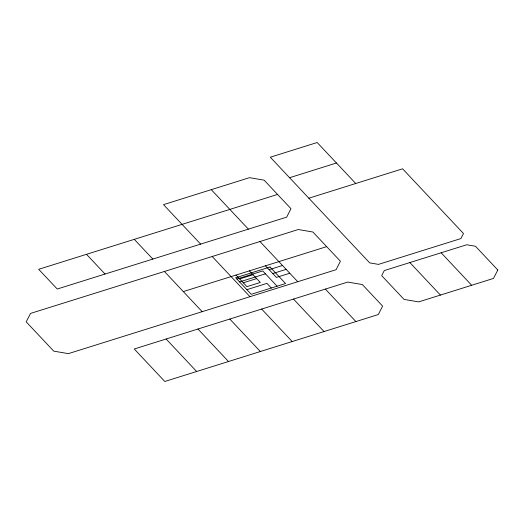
<?xml version="1.0" encoding="UTF-8"?>
<svg xmlns="http://www.w3.org/2000/svg" width="524" height="524" viewBox="0 0 524 524"><rect width="100%" height="100%" fill="white"/><g stroke="black" fill="none" stroke-linecap="round" stroke-linejoin="round"><path stroke-width="0.79" d="M289.582 177.708L336.46 163.01L355.744 183.505M277.576 194.443L38.678 269.303L57.24 289.025L286.667 217.146L290.984 208.709L264.122 180.158L249.509 177.669L163.501 204.642L200.627 244.105M308.859 198.21L402.589 168.807L463.485 233.508L460.878 238.577L378.492 264.384L369.695 262.891L270.292 157.213L317.171 142.515L336.46 163.01M183.302 291.58L326.675 246.64L340.43 261.247L336.094 269.696L68.362 353.635L53.749 351.146L26.2 321.854L30.556 313.411L298.307 229.519L312.92 232.027L326.675 246.64M236.868 279.05L262.734 270.934L277.085 286.196M239.645 278.932L253.04 274.733M269.113 269.69L282.508 265.491M239.586 281.932L265.452 273.823M243.287 282.796L256.675 278.598M272.749 273.554L286.143 269.356M289.779 273.227L276.384 277.425L265.478 265.825M246.856 289.667L266.945 283.366L271.314 288.004M166.115 339.008L134.262 348.997L164.798 381.485L378.295 314.551L382.612 306.114L362.346 284.558L347.733 282.069L166.115 339.008L196.638 371.49M441.156 252.771L471.672 285.272M409.866 262.563L440.435 295.071M325.358 289.084L355.894 321.572M211.27 189.662L248.389 229.139M259.963 241.525L297.77 281.716M293.499 299.066L324.042 331.561M249.404 270.862L260.317 282.462L246.922 286.661L236.01 275.067M212.194 256.498L249.987 296.695M261.659 309.055L292.189 341.543M229.807 319.037L260.349 351.525M134.282 239.344L152.838 259.072M164.412 271.471L202.192 311.688M197.961 329.026L228.497 361.514M86.486 254.317L105.049 274.039M497.8 269.991L493.49 278.434L418.669 301.896L404.056 299.407L381.682 275.637L384.289 270.567L466.694 244.774L475.471 246.254L497.8 269.991M270.017 267.004L235.669 277.772L251.219 294.305L285.573 283.536L270.017 267.004"/></g></svg>
